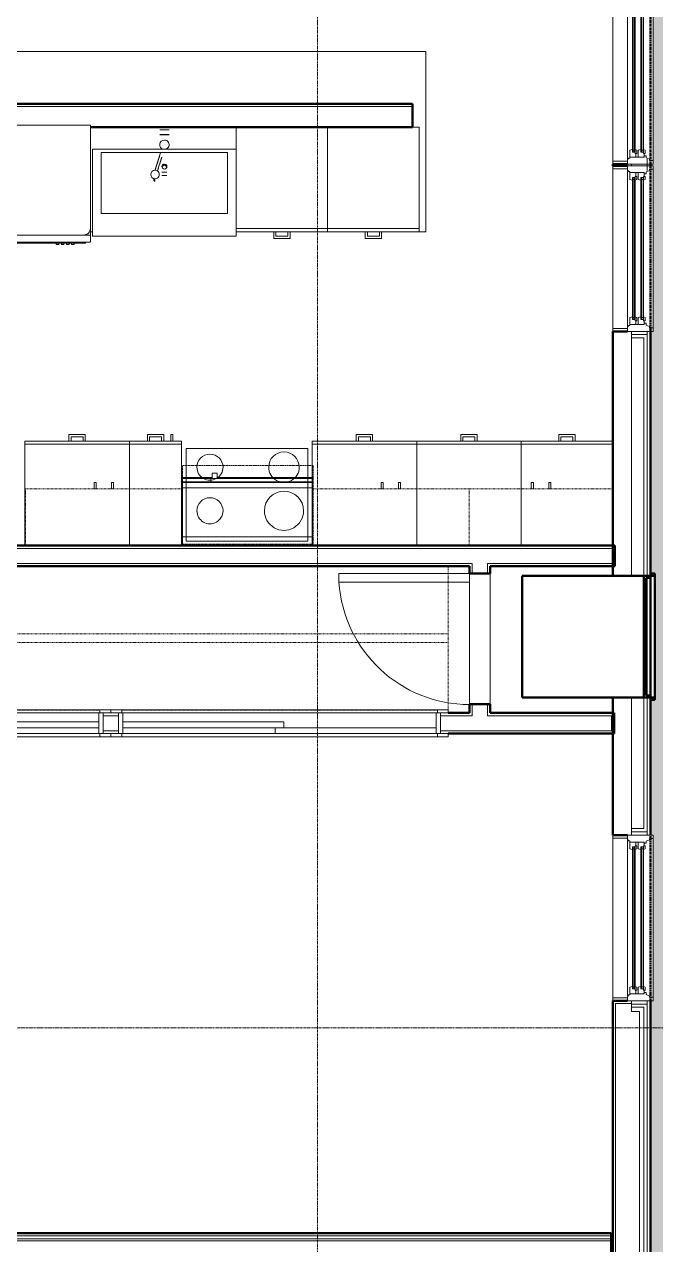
# Model space of a CAD drawing. Header units: inches. Extents: x -4235 to -464, y 9706 to 12338.
# Drawn here: x -2240.6 to -2095.6, y 10417.4 to 10697.4 of the extents above; entities that cross this region are included whole.
import ezdxf

# ---------------------------------------------------------------- set-up
doc = ezdxf.new("R2010")
doc.units = ezdxf.units.IN
doc.header["$MEASUREMENT"] = 0
for name, pattern in [('Dash', [0.25, 0.125, -0.125]), ('Dash 1_16_', [0.125, 0.0625, -0.0625]), ('Grid Line 1_2_', [0.875, 0.5, -0.125, 0.125, -0.125]), ('Overhead', [0.15625, 0.09375, -0.0625])]:
    doc.linetypes.add(name, pattern=pattern)
for name, color, linetype, lineweight in [('0-1', 7, 'Continuous', 5), ('0-2', 10, 'Continuous', 9), ('A-CLNG-PATT-1', 253, 'Continuous', 13), ('A-DOOR-1', 10, 'Continuous', 9), ('A-DOOR-2', 50, 'Continuous', 20), ('A-DOOR-FRAM-1', 10, 'Continuous', 9), ('A-GENM', 5, 'Continuous', 9), ('A-GENM-4', 5, 'Continuous', 50), ('A-GLAZ-1', 151, 'Continuous', 9), ('A-GLAZ-2', 151, 'Continuous', 20), ('A-WALL-1', 7, 'Continuous', 50), ('A-WALL-2', 250, 'Continuous', 13), ('A-WALL-3', 10, 'Continuous', 9), ('A-WALL-4', 254, 'Continuous', 9), ('A-WALL-5', 113, 'Continuous', 9), ('A-WALL-6', 113, 'Continuous', 50), ('C-PROP-LINE-1', 91, 'Dash 1_16_', 50), ('I-WALL-1', 7, 'Continuous', 50), ('P-SANR-FIXT-1', 10, 'Continuous', 9), ('P-SANR-FIXT-2', 254, 'Continuous', 9), ('Q-CASE-1', 254, 'Continuous', 9), ('Q-CASE-2', 10, 'Continuous', 9), ('Q-CASE-3', 254, 'Dash', 9), ('Q-CASE-4', 10, 'Dash', 9), ('Q-CASE-HDLN-1', 10, 'Dash', 9), ('Q-CASE-HDLN-2', 254, 'Dash', 9), ('Q-SPCQ-1', 10, 'Continuous', 9), ('Q-SPCQ-2', 91, 'Overhead', 9), ('S-GRID-1', 1, 'Grid Line 1_2_', 9)]:
    doc.layers.add(name, color=color, linetype=linetype, lineweight=lineweight)

# ---------------------------------------------------------------- blocks, each defined once
blk = doc.blocks.new('SWING - SINGLE - FLUSH - 30_ x 70_ - MAGIC PAK DOOR - ACOUSTICAL SEAL - IN CLOSET-3199421-BACKGROUND - RCP - 1ST FLOOR')
at = {"layer": 'A-DOOR-1'}
blk.add_arc((15, 2.375), 30.067, 93.81407, 180, dxfattribs=at)
at = {"layer": 'A-DOOR-2'}
for p, q in [((13, 2.375), (13, 32.375)), ((15, 32.375), (13, 32.375)), ((15, 2.375), (15, 32.375)), ((15, 2.375), (13, 2.375))]:
    blk.add_line(p, q, dxfattribs=at)
blk = doc.blocks.new('SLIDING - FLUSH - 6-0 x 6-8-V31-BACKGROUND - RCP - 1ST FLOOR')
at = {"layer": 'A-DOOR-1'}
for p, q in [((-38.75, 2.25), (-38.75, 3)), ((-36.25, 3), (-38.75, 3)), ((36.25, 3), (-36.25, 3)), ((-36.25, 3), (-36.25, 2.25)), ((36.25, 2.25), (36.25, 3)), ((36.25, 3), (38.75, 3)), ((38.75, 3), (38.75, 2.25)), ((-38.75, 2.25), (-36.25, 2.25)), ((1, 2.25), (-36, 2.25)), ((-36, 2.25), (-36, 0.88)), ((-36, 0.88), (1, 0.88)), ((36, 0.88), (-1, 0.88)), ((-1, 0.88), (-1, -0.5)), ((1, 2.25), (1, 0.88)), ((36, 0.88), (36, -0.5)), ((38.75, 2.25), (36.25, 2.25)), ((-38.75, -3.25), (-38.75, -2.5)), ((-36.25, -2.5), (-38.75, -2.5)), ((-36.25, -2.5), (-36.25, -3.25)), ((-1, -0.5), (36, -0.5)), ((36.25, -2.5), (38.75, -2.5)), ((36.25, -3.25), (36.25, -2.5)), ((38.75, -2.5), (38.75, -3.25)), ((-38.75, -3.25), (-36.25, -3.25)), ((-36.25, -3.25), (36.25, -3.25)), ((38.75, -3.25), (36.25, -3.25))]:
    blk.add_line(p, q, dxfattribs=at)
at = {"layer": 'A-DOOR-FRAM-1'}
for p, q in [((-36, 2.25), (-37, 2.25)), ((-37, -2.5), (-37, 2.25)), ((-36, 2.25), (-36, -2.5)), ((36, 2.25), (1, 2.25)), ((36, -2.5), (36, 2.25)), ((36, 2.25), (37, 2.25)), ((37, 2.25), (37, -2.5)), ((-37, -2.5), (-36, -2.5)), ((-36, -2.5), (36, -2.5)), ((37, -2.5), (36, -2.5))]:
    blk.add_line(p, q, dxfattribs=at)
blk = doc.blocks.new('OD_CW_Closet - OD_CW_Closet-2041091-BACKGROUND - RCP - 1ST FLOOR')
at = {"layer": 'Q-CASE-HDLN-1'}
for p, q in [((0.74, -24), (0.74, 8.9)), ((3.24, 9), (75.74, 9)), ((80.74, 9), (153.24, 9)), ((155.74, 9), (156.38, 9)), ((0.74, -6.5), (156.38, -6.5)), ((0.74, -8.5), (156.38, -8.5)), ((160.21, -24), (156.38, -24))]:
    blk.add_line(p, q, dxfattribs=at)
at = {"layer": 'Q-CASE-HDLN-2'}
for p, q in [((156.38, 9), (160.21, 9)), ((160.21, 9), (160.21, -24)), ((156.38, -6.5), (160.21, -6.5)), ((156.38, -8.5), (160.21, -8.5)), ((156.38, -24), (0.74, -24))]:
    blk.add_line(p, q, dxfattribs=at)
blk = doc.blocks.new('SLIDING - FLUSH - 6-0 x 6-8-V30-BACKGROUND - RCP - 1ST FLOOR')
at = {"layer": 'A-DOOR-1'}
for p, q in [((-38.75, 2.5), (-38.75, 3.25)), ((-36.25, 3.25), (-38.75, 3.25)), ((36.25, 3.25), (-36.25, 3.25)), ((-36.25, 3.25), (-36.25, 2.5)), ((36.25, 2.5), (36.25, 3.25)), ((36.25, 3.25), (38.75, 3.25)), ((38.75, 3.25), (38.75, 2.5)), ((-38.75, 2.5), (-36.25, 2.5)), ((36, 0.5), (-1, 0.5)), ((-1, 0.5), (-1, -0.875)), ((36, 0.5), (36, -0.875)), ((38.75, 2.5), (36.25, 2.5)), ((-38.75, -3), (-38.75, -2.25)), ((-36.25, -2.25), (-38.75, -2.25)), ((-36.25, -2.25), (-36.25, -3)), ((1, -0.875), (-36, -0.875)), ((-36, -0.875), (-36, -2.25)), ((-36, -2.25), (1, -2.25)), ((-1, -0.875), (36, -0.875)), ((1, -0.875), (1, -2.25)), ((36.25, -2.25), (38.75, -2.25)), ((36.25, -3), (36.25, -2.25)), ((38.75, -2.25), (38.75, -3)), ((-38.75, -3), (-36.25, -3)), ((-36.25, -3), (36.25, -3)), ((38.75, -3), (36.25, -3))]:
    blk.add_line(p, q, dxfattribs=at)
at = {"layer": 'A-DOOR-FRAM-1'}
for p, q in [((-37, -2.25), (-37, 2.5)), ((-36, 2.5), (-37, 2.5)), ((36, 2.5), (-36, 2.5)), ((-36, 2.5), (-36, -2.25)), ((36, -2.25), (36, 2.5)), ((36, 2.5), (37, 2.5)), ((37, 2.5), (37, -2.25)), ((-37, -2.25), (-36, -2.25)), ((1, -2.25), (36, -2.25)), ((37, -2.25), (36, -2.25))]:
    blk.add_line(p, q, dxfattribs=at)
blk = doc.blocks.new('Range - 24_ x 30_-2320547-BACKGROUND - RCP - 1ST FLOOR')
at = {"layer": 'Q-SPCQ-1'}
blk.add_line((0, 22), (30, 22), dxfattribs=at)
for centre, radius, start, end in [((6.5, 16), 4.5, 360, 180), ((23.5, 16), 3, 360, 180), ((6.5, 16), 4.5, 180, 360), ((23.5, 16), 3, 180, 0), ((6.5, 6), 3.5, 360, 180), ((23.5, 6), 3, 360, 180), ((6.5, 6), 3.5, 180, 0), ((23.5, 6), 3, 180, 360)]:
    blk.add_arc(centre, radius, start, end, dxfattribs=at)
blk = doc.blocks.new('Single Door 1 Drawer 211 - 211 Base Cabinet Single Door1 Drawer 12_-2709705-BACKGROUND - RCP - 1ST FLOOR')
at = {"layer": 'Q-CASE-2'}
for p, q in [((-7.14, 24), (-7.14, 25.5)), ((-7.14, 25.5), (-3.39, 25.5)), ((-3.39, 25.5), (-3.39, 24)), ((-1.27, 25.5), (-1.76, 25.5)), ((-1.76, 25.5), (-1.76, 24)), ((-1.27, 24), (-1.27, 25.5)), ((-11.26, 24), (0.74, 24)), ((-11.26, 23.25), (-11.26, 24)), ((0.74, 23.25), (-11.26, 23.25)), ((-11.26, 23.25), (-11.26, 0)), ((-7.14, 24), (-6.64, 24)), ((-3.89, 25), (-6.64, 25)), ((-6.64, 24), (-6.64, 25)), ((-3.89, 24), (-3.89, 25)), ((-3.39, 24), (-3.89, 24)), ((-1.76, 24), (-1.27, 24)), ((0.74, 24), (0.74, 23.25)), ((0.74, 0), (0.74, 23.25)), ((-11.26, 0), (0.74, 0))]:
    blk.add_line(p, q, dxfattribs=at)
blk = doc.blocks.new('Base Cabinet 3 Drawer 230 - Base Cabinet 3 Drawer 230 24_-2578604-BACKGROUND - RCP - 1ST FLOOR')
at = {"layer": 'Q-CASE-2'}
for p, q in [((-1.14, 24), (-1.14, 25.5)), ((-1.14, 25.5), (2.61, 25.5)), ((2.61, 25.5), (2.61, 24)), ((-11.26, 24), (12.74, 24)), ((-11.26, 23.25), (-11.26, 24)), ((12.74, 23.25), (-11.26, 23.25)), ((-11.26, 23.25), (-11.26, 0)), ((-1.14, 24), (-0.64, 24)), ((2.11, 25), (-0.64, 25)), ((-0.64, 24), (-0.64, 25)), ((2.11, 24), (2.11, 25)), ((2.61, 24), (2.11, 24)), ((12.74, 24), (12.74, 23.25)), ((12.74, 0), (12.74, 23.25)), ((-11.26, 0), (12.74, 0))]:
    blk.add_line(p, q, dxfattribs=at)
blk = doc.blocks.new('Base Cabinet 3 Drawer 230 - Base Cabinet 3 Drawer 230 21_-2554957-BACKGROUND - RCP - 1ST FLOOR')
at = {"layer": 'Q-CASE-2'}
for p, q in [((-9.76, -23.25), (-9.76, 0)), ((-9.76, 0), (11.24, 0)), ((11.24, 0), (11.24, -23.25)), ((-9.76, -23.25), (-9.76, -24)), ((11.24, -23.25), (-9.76, -23.25)), ((-9.76, -24), (11.24, -24)), ((-0.64, -24), (-1.14, -24)), ((-1.14, -25.5), (-1.14, -24)), ((-0.64, -25), (-0.64, -24)), ((-0.64, -25), (2.11, -25)), ((2.11, -25), (2.11, -24)), ((2.11, -24), (2.61, -24)), ((2.61, -24), (2.61, -25.5)), ((11.24, -24), (11.24, -23.25)), ((2.61, -25.5), (-1.14, -25.5))]:
    blk.add_line(p, q, dxfattribs=at)
blk = doc.blocks.new('Base Cabinet 3 Drawer 230 - Base Cabinet 3 Drawer 230 24_-2554933-BACKGROUND - RCP - 1ST FLOOR')
at = {"layer": 'Q-CASE-2'}
for p, q in [((-11.26, -23.25), (-11.26, 0)), ((-11.26, 0), (12.74, 0)), ((12.74, 0), (12.74, -23.25)), ((-11.26, -23.25), (-11.26, -24)), ((12.74, -23.25), (-11.26, -23.25)), ((-11.26, -24), (12.74, -24)), ((-0.64, -24), (-1.14, -24)), ((-1.14, -25.5), (-1.14, -24)), ((-0.64, -25), (-0.64, -24)), ((-0.64, -25), (2.11, -25)), ((2.11, -25), (2.11, -24)), ((2.11, -24), (2.61, -24)), ((2.61, -24), (2.61, -25.5)), ((12.74, -24), (12.74, -23.25)), ((2.61, -25.5), (-1.14, -25.5))]:
    blk.add_line(p, q, dxfattribs=at)
blk = doc.blocks.new('300 Series Wall Hung Cabinet_302 - 36_ x 36_-V38-BACKGROUND - RCP - 1ST FLOOR')
at = {"layer": 'Q-CASE-1'}
for p, q in [((-1.76, -15.38), (-2.25, -15.38)), ((-2.25, -15.38), (-2.25, -16.87)), ((-1.76, -16.87), (-1.76, -15.38)), ((2.24, -15.38), (1.75, -15.38)), ((1.75, -15.38), (1.75, -16.87)), ((2.24, -16.87), (2.24, -15.38)), ((-2.25, -16.87), (-1.76, -16.87)), ((1.75, -16.87), (2.24, -16.87))]:
    blk.add_line(p, q, dxfattribs=at)
at = {"layer": 'Q-CASE-3'}
for p, q in [((-18, -2.38), (-18, -2.75)), ((18, -15.38), (18, -2.75)), ((-17.87, -15.38), (18, -15.38))]:
    blk.add_line(p, q, dxfattribs=at)
at = {"layer": 'Q-CASE-4'}
for p, q in [((-17.87, -2.38), (-18, -2.38)), ((-18, -2.75), (-18, -15.38)), ((18, -2.38), (-17.87, -2.38)), ((18, -2.75), (18, -2.38)), ((-18, -15.38), (-17.87, -15.38))]:
    blk.add_line(p, q, dxfattribs=at)
blk = doc.blocks.new('300 Series Wall Hung Cabinet_302 - 33_ X 36_-2578494-BACKGROUND - RCP - 1ST FLOOR')
at = {"layer": 'Q-CASE-1'}
for p, q in [((-1.76, 16.87), (-2.25, 16.87)), ((-2.25, 16.87), (-2.25, 15.38)), ((-1.76, 15.38), (-1.76, 16.87)), ((2.24, 16.87), (1.75, 16.87)), ((1.75, 16.87), (1.75, 15.38)), ((2.24, 15.38), (2.24, 16.87)), ((-2.25, 15.38), (-1.76, 15.38)), ((1.75, 15.38), (2.24, 15.38))]:
    blk.add_line(p, q, dxfattribs=at)
at = {"layer": 'Q-CASE-3'}
for p, q in [((-16.5, 2.75), (-16.5, 15.38)), ((-16.5, 15.38), (16.5, 15.38))]:
    blk.add_line(p, q, dxfattribs=at)
at = {"layer": 'Q-CASE-4'}
for p, q in [((16.5, 15.38), (16.5, 2.75)), ((-16.5, 2.37), (-16.5, 2.75)), ((16.5, 2.37), (-16.5, 2.37)), ((16.5, 2.75), (16.5, 2.37))]:
    blk.add_line(p, q, dxfattribs=at)
blk = doc.blocks.new('300 Series Wall Hung Cabinet_302 - 36_ x 36_-V32-BACKGROUND - RCP - 1ST FLOOR')
at = {"layer": 'Q-CASE-1'}
for p, q in [((-1.76, 16.87), (-2.25, 16.87)), ((-2.25, 16.87), (-2.25, 15.38)), ((-1.76, 15.38), (-1.76, 16.87)), ((2.24, 16.87), (1.75, 16.87)), ((1.75, 16.87), (1.75, 15.38)), ((2.24, 15.38), (2.24, 16.87)), ((-2.25, 15.38), (-1.76, 15.38)), ((1.75, 15.38), (2.24, 15.38))]:
    blk.add_line(p, q, dxfattribs=at)
at = {"layer": 'Q-CASE-3'}
for p, q in [((-18, 2.75), (-18, 15.38)), ((-18, 15.38), (18, 15.38)), ((18, 15.38), (18, 2.75))]:
    blk.add_line(p, q, dxfattribs=at)
at = {"layer": 'Q-CASE-4'}
for p, q in [((-18, 2.37), (-18, 2.75)), ((18, 2.37), (-18, 2.37)), ((18, 2.75), (18, 2.37))]:
    blk.add_line(p, q, dxfattribs=at)
blk = doc.blocks.new('30quot_MicrowaveVent_11166 - 70cm miele oven-V39-BACKGROUND - RCP - 1ST FLOOR')
at = {"layer": 'Q-CASE-1'}
for p, q in [((-14.2, -0.38), (-14.2, -13.23)), ((15.68, -0.38), (15.68, 0)), ((-14.2, -13.23), (-14.2, -14.49)), ((-14.14, -13.23), (-14.2, -13.23)), ((14.86, -13.23), (-13.14, -13.23)), ((-14.2, -14.49), (-14.14, -14.49)), ((-14.14, -14.61), (-14.2, -14.61)), ((-14.2, -14.61), (-14.2, -15.39)), ((-14.2, -15.39), (-14.2, -15.6)), ((-14.2, -15.39), (-14.14, -15.39)), ((-14.2, -15.6), (-14.14, -15.6)), ((-13.14, -14.49), (14.86, -14.49)), ((9.18, -14.61), (-13.14, -14.61)), ((-13.14, -15.39), (9.18, -15.39)), ((-13.14, -15.6), (7.69, -15.6)), ((7.69, -15.39), (7.69, -16.55)), ((7.69, -16.55), (7.69, -16.55)), ((7.69, -16.6), (8.88, -16.6)), ((8.88, -16.55), (8.88, -15.39)), ((8.88, -15.6), (14.86, -15.6)), ((8.88, -16.55), (8.88, -16.55)), ((9.18, -14.61), (9.18, -15.39)), ((14.86, -14.61), (9.18, -14.61)), ((9.18, -14.61), (9.18, -15.39)), ((9.18, -15.39), (14.86, -15.39))]:
    blk.add_line(p, q, dxfattribs=at)
at = {"layer": 'Q-CASE-2'}
for p, q in [((-14.2, 0), (-14.2, -0.38)), ((-14.14, 0), (-14.2, 0)), ((15.68, 0), (-14.14, 0)), ((15.68, -13.23), (15.68, -0.38)), ((-13.14, -13.23), (-14.14, -13.23)), ((15.68, -13.23), (14.86, -13.23)), ((15.68, -14.49), (15.68, -13.23)), ((-14.14, -14.49), (-13.14, -14.49)), ((-13.14, -14.61), (-14.14, -14.61)), ((-14.14, -15.39), (-13.14, -15.39)), ((-14.14, -15.6), (-13.14, -15.6)), ((14.86, -14.49), (15.68, -14.49)), ((15.68, -14.61), (14.86, -14.61)), ((14.86, -15.39), (15.68, -15.39)), ((14.86, -15.6), (15.68, -15.6)), ((15.68, -14.61), (15.68, -15.39)), ((15.68, -15.6), (15.68, -15.39))]:
    blk.add_line(p, q, dxfattribs=at)
blk = doc.blocks.new('Dishwasher_15404 - 34_ counter-547918-BACKGROUND - RCP - 1ST FLOOR')
at = {"layer": 'Q-SPCQ-1'}
for p, q in [((0, 24), (23.68, 24)), ((0, 0), (0, 24)), ((23.68, 24), (25.25, 24)), ((25.25, 24), (26.68, 24)), ((25.25, 24), (25.25, 22.43)), ((25.25, 22.43), (25.25, 1.57)), ((26.87, 23.8), (26.87, 0.2)), ((26.87, 22.91), (27.12, 22.91)), ((27.12, 21.39), (27.12, 22.91)), ((27.12, 20.19), (27.12, 21.39)), ((27.12, 20.28), (27.37, 20.28)), ((27.12, 3.81), (27.12, 20.19)), ((27.12, 19.69), (27.37, 19.69)), ((27.37, 19.69), (27.37, 20.28)), ((27.12, 19.1), (27.37, 19.1)), ((27.12, 18.51), (27.37, 18.51)), ((27.12, 17.92), (27.37, 17.92)), ((27.12, 17.33), (27.37, 17.33)), ((27.37, 17.33), (27.37, 17.92)), ((27.37, 18.51), (27.37, 19.1)), ((27.12, 16.74), (27.37, 16.74)), ((27.12, 16.15), (27.37, 16.15)), ((27.37, 16.15), (27.37, 16.74)), ((27.37, 6.79), (27.12, 6.79)), ((27.37, 5.81), (27.37, 6.79)), ((27.37, 4.82), (27.37, 5.81)), ((27.12, 4.82), (27.37, 4.82)), ((27.12, 2.61), (27.12, 3.81)), ((23.68, 0), (0, 0)), ((25.25, 1.57), (25.25, 0)), ((26.87, 1.09), (27.12, 1.09)), ((27.12, 1.09), (27.12, 2.61)), ((25.25, 0), (23.68, 0)), ((26.68, 0), (25.25, 0))]:
    blk.add_line(p, q, dxfattribs=at)
for centre, radius, start, end in [((23.68, 22.43), 1.57, 360, 90), ((23.68, 22.43), 1.57, 32.077, 42.3359), ((23.68, 22.43), 1.57, 17.8182, 27.5266), ((23.68, 22.43), 1.57, 360, 13.6425), ((26.68, 23.8), 0.197, 360, 90), ((23.68, 1.57), 1.57, 270, 360), ((23.68, 1.57), 1.57, 317.6641, 327.923), ((23.68, 1.57), 1.57, 332.4734, 342.1818), ((23.68, 1.57), 1.57, 346.3575, 360), ((26.68, 0.2), 0.197, 270, 360), ((26.68, 0.2), 0.197, 270, 345)]:
    blk.add_arc(centre, radius, start, end, dxfattribs=at)
blk = doc.blocks.new('Base Cabinet 3 Drawer 230 - Base Cabinet 3 Drawer 230 21_-2578998-BACKGROUND - RCP - 1ST FLOOR')
at = {"layer": 'Q-CASE-2'}
for p, q in [((-1.14, 24), (-1.14, 25.5)), ((-1.14, 25.5), (2.61, 25.5)), ((2.61, 25.5), (2.61, 24)), ((-9.76, 24), (11.24, 24)), ((-9.76, 23.25), (-9.76, 24)), ((11.24, 23.25), (-9.76, 23.25)), ((-9.76, 23.25), (-9.76, 0)), ((-1.14, 24), (-0.64, 24)), ((2.11, 25), (-0.64, 25)), ((-0.64, 24), (-0.64, 25)), ((2.11, 24), (2.11, 25)), ((2.61, 24), (2.11, 24)), ((11.24, 24), (11.24, 23.25)), ((11.24, 0), (11.24, 23.25)), ((-9.76, 0), (11.24, 0))]:
    blk.add_line(p, q, dxfattribs=at)
blk = doc.blocks.new('kitchen_faucet_14143 - kitchen_faucet_14143-2965259-BACKGROUND - RCP - 1ST FLOOR')
at = {"layer": 'P-SANR-FIXT-1'}
for p, q in [((-7.78, 2.4), (-8.24, 2.4)), ((-8.24, 2.2), (-7.81, 2.2)), ((-7.09, 0.57), (-7.09, -0.57)), ((-6.3, 0.59), (-6.3, -0.59)), ((-4.89, 0.59), (-4.97, 0.59)), ((-4.97, -0.59), (-4.89, -0.59))]:
    blk.add_line(p, q, dxfattribs=at)
at = {"layer": 'P-SANR-FIXT-1', "flags": 128}
for points in [[(-6.01, 1.59), (-5.98, 1.58), (-5.94, 1.56), (-5.9, 1.55), (-5.86, 1.54), (-5.82, 1.53), (-5.78, 1.51), (-5.74, 1.5), (-5.69, 1.49), (-5.65, 1.47), (-5.61, 1.46), (-5.56, 1.45), (-5.52, 1.43), (-5.47, 1.42), (-5.42, 1.4), (-5.38, 1.39), (-5.33, 1.37), (-5.28, 1.36), (-5.23, 1.34), (-5.18, 1.33), (-4.48, 1.1), (-4.42, 1.09), (-4.36, 1.07), (-4.31, 1.05), (-4.25, 1.03), (-4.19, 1.01), (-4.13, 0.99), (-4.07, 0.98), (-4.02, 0.96), (-3.96, 0.94), (-3.9, 0.92), (-3.84, 0.9), (-3.78, 0.88), (-3.72, 0.86), (-3.66, 0.85), (-3.6, 0.83), (-3.54, 0.81), (-3.48, 0.79), (-3.42, 0.77), (-3.36, 0.75), (-3.3, 0.73), (-3.24, 0.71), (-3.18, 0.69), (-3.12, 0.68), (-3.06, 0.66), (-3, 0.64), (-2.94, 0.62), (-2.88, 0.6)], [(-5.85, 2.16), (-5.81, 2.14), (-5.78, 2.13), (-5.74, 2.12), (-5.7, 2.11), (-5.66, 2.1), (-5.62, 2.08), (-5.58, 2.07), (-5.53, 2.06), (-5.49, 2.04), (-5.45, 2.03), (-5.4, 2.01), (-5.36, 2), (-5.31, 1.99), (-5.27, 1.97), (-5.22, 1.96), (-5.17, 1.94), (-5.12, 1.93), (-5.07, 1.91), (-5.02, 1.9), (-4.97, 1.88), (-4.92, 1.86), (-4.87, 1.85), (-4.82, 1.83), (-4.77, 1.81), (-4.71, 1.8), (-4.66, 1.78), (-4.61, 1.76), (-4.55, 1.75), (-4.5, 1.73), (-4.44, 1.71), (-4.39, 1.69), (-4.33, 1.68), (-4.27, 1.66), (-4.22, 1.64), (-4.16, 1.62), (-4.1, 1.6), (-4.04, 1.59), (-3.99, 1.57), (-3.93, 1.55), (-3.87, 1.53), (-3.81, 1.51), (-3.75, 1.49), (-3.69, 1.47), (-3.63, 1.46), (-3.57, 1.44), (-3.51, 1.42), (-3.45, 1.4), (-3.39, 1.38), (-3.33, 1.36), (-3.27, 1.34), (-3.21, 1.32), (-3.15, 1.31), (-3.09, 1.29), (-3.03, 1.27), (-2.97, 1.25), (-2.92, 1.23), (-2.86, 1.21), (-2.8, 1.19), (-2.74, 1.17), (-2.68, 1.16), (-2.62, 1.14), (-2.56, 1.12), (-2.51, 1.1), (-1.88, 0.9), (-1.83, 0.89)]]:
    blk.add_lwpolyline(points, dxfattribs=at)
at = {"layer": 'P-SANR-FIXT-1'}
for start, end in [(0, 180), (180, 0)]:
    blk.add_arc((-6.83, 2.16), 0.984, start, end, dxfattribs=at)
for centre, major_axis, ratio, start_param, end_param in [((-8.24, 2.3), (0, 0.0984), 0.984808, 5.759587, 7.853982), ((-8.24, 2.3), (0, 0.0984), 0.984808, 1.570796, 3.665191), ((-5.14, 0), (0, 0.492), 0.906308, 4.712389, 7.853982), ((-4.97, 0), (0, 0.591), 0.906308, 4.712389, 7.068583), ((-4.97, 0), (0, 0.492), 0.906308, 4.712389, 6.471856), ((-5.14, 0), (0, 0.492), 0.906308, 1.570796, 4.712389), ((-4.97, 0), (0, 0.591), 0.906308, 2.438688, 4.712389), ((-4.97, 0), (0, 0.492), 0.906308, 2.952922, 4.712389)]:
    blk.add_ellipse(centre, major_axis=major_axis, ratio=ratio, start_param=start_param, end_param=end_param, dxfattribs=at)
at = {"layer": 'P-SANR-FIXT-2'}
for p, q in [((2.26, -1.08), (2.26, 1.08)), ((2.34, 1.08), (2.34, -0.77)), ((3.44, 0), (3.44, 1.08)), ((2.34, -0.77), (2.34, -1.08)), ((3.44, -1.08), (3.44, 0))]:
    blk.add_line(p, q, dxfattribs=at)
at = {"layer": 'P-SANR-FIXT-2', "flags": 128}
blk.add_lwpolyline([(-1.04, 0.64), (-1, 0.62), (-0.96, 0.61), (-0.92, 0.6)], dxfattribs=at)
at = {"layer": 'P-SANR-FIXT-2'}
for start, end in [(0, 164.9715), (300, 0), (195.0285, 300)]:
    blk.add_arc((0, 0), 1.08, start, end, dxfattribs=at)
blk = doc.blocks.new('Range_Hood_386 - 30_ Wide-V86-BACKGROUND - RCP - 1ST FLOOR')
at = {"layer": 'Q-SPCQ-2'}
for p, q in [((-15, -6), (-15, 12)), ((-15, 12), (-14.82, 12)), ((-14.82, 12), (15, 12)), ((15, 12), (15, -6)), ((-14.82, -6), (-15, -6)), ((-13.82, -6), (-14.82, -6)), ((14.18, -6), (-13.82, -6)), ((15, -6), (14.18, -6))]:
    blk.add_line(p, q, dxfattribs=at)
blk = doc.blocks.new('CTR - 1st Phase - Unit Layouts_rvt-1-BACKGROUND - RCP - 1ST FLOOR')
at = {"layer": 'A-WALL-1'}
for p, q in [((-2302.45, 10679.2), (-2151.45, 10679.2)), ((-2151.45, 10679.2), (-2151.45, 10673.83)), ((-2151.45, 10673.83), (-2225.47, 10673.83)), ((-2276.51, 10577.83), (-2105.03, 10577.83)), ((-2105.03, 10577.83), (-2105.03, 10577.2)), ((-2105.03, 10577.2), (-2105.03, 10573.7)), ((-2138.37, 10573.08), (-2298.92, 10573.08)), ((-2138.37, 10571.43), (-2138.37, 10573.08)), ((-2105.03, 10573.08), (-2133.62, 10573.08)), ((-2133.62, 10573.08), (-2133.62, 10571.43)), ((-2105.03, 10573.7), (-2105.03, 10573.08)), ((-2133.62, 10571.43), (-2138.37, 10571.43)), ((-2143.27, 10539.43), (-2138.37, 10539.43)), ((-2138.37, 10539.43), (-2138.37, 10541.43)), ((-2138.37, 10541.43), (-2133.62, 10541.43)), ((-2133.62, 10541.43), (-2133.62, 10539.43)), ((-2133.62, 10539.43), (-2105.15, 10539.43)), ((-2105.15, 10539.43), (-2105.15, 10538.8)), ((-2105.15, 10538.8), (-2105.15, 10535.3)), ((-2105.15, 10534.68), (-2143.27, 10534.68)), ((-2105.15, 10535.3), (-2105.15, 10534.68))]:
    blk.add_line(p, q, dxfattribs=at)
at = {"layer": 'A-WALL-2'}
for p, q in [((-2151.45, 10678.58), (-2302.45, 10678.58)), ((-2105.65, 10577.2), (-2277.14, 10577.2)), ((-2105.65, 10577.2), (-2105.65, 10573.7)), ((-2137.75, 10573.7), (-2299.54, 10573.7)), ((-2137.75, 10573.7), (-2137.75, 10573.08)), ((-2137.75, 10571.43), (-2137.75, 10573.08)), ((-2105.65, 10573.7), (-2134.25, 10573.7)), ((-2134.25, 10573.7), (-2134.25, 10573.08)), ((-2134.25, 10571.43), (-2134.25, 10573.08)), ((-2137.75, 10539.43), (-2137.75, 10541.43)), ((-2137.75, 10539.43), (-2137.75, 10538.8)), ((-2134.25, 10539.43), (-2134.25, 10541.43)), ((-2134.25, 10539.43), (-2134.25, 10538.8)), ((-2219.02, 10538.8), (-2222.52, 10538.8)), ((-2137.75, 10538.8), (-2145.02, 10538.8)), ((-2105.78, 10538.8), (-2134.25, 10538.8)), ((-2105.78, 10538.8), (-2105.78, 10535.3)), ((-2219.02, 10535.3), (-2222.52, 10535.3)), ((-2105.78, 10535.3), (-2145.02, 10535.3))]:
    blk.add_line(p, q, dxfattribs=at)
at = {"layer": 'A-WALL-3'}
for p, q in [((-2305.47, 10691.2), (-2148.45, 10691.2)), ((-2148.45, 10691.2), (-2148.45, 10649.83)), ((-2224.97, 10649.83), (-2225.47, 10649.83)), ((-2183.35, 10649.83), (-2191.97, 10649.83)), ((-2183.35, 10649.83), (-2182.87, 10649.83)), ((-2180.1, 10649.83), (-2182.85, 10649.83)), ((-2180.1, 10649.83), (-2179.6, 10649.83)), ((-2162.35, 10649.83), (-2179.6, 10649.83)), ((-2162.35, 10649.83), (-2161.85, 10649.83)), ((-2159.1, 10649.83), (-2161.85, 10649.83)), ((-2159.1, 10649.83), (-2158.6, 10649.83)), ((-2148.45, 10649.83), (-2158.6, 10649.83)), ((-2240.51, 10577.83), (-2240.51, 10601.83)), ((-2240.51, 10601.83), (-2230.39, 10601.83)), ((-2230.39, 10601.83), (-2229.89, 10601.83)), ((-2229.89, 10601.83), (-2227.14, 10601.83)), ((-2227.14, 10601.83), (-2226.64, 10601.83)), ((-2226.64, 10601.83), (-2212.39, 10601.83)), ((-2212.39, 10601.83), (-2211.89, 10601.83)), ((-2211.89, 10601.83), (-2209.14, 10601.83)), ((-2209.14, 10601.83), (-2208.64, 10601.83)), ((-2208.64, 10601.83), (-2207.01, 10601.83)), ((-2207.01, 10601.83), (-2206.52, 10601.83)), ((-2206.52, 10601.83), (-2204.51, 10601.83)), ((-2204.51, 10601.83), (-2204.51, 10577.83)), ((-2174.51, 10601.83), (-2174.51, 10577.83)), ((-2174.51, 10601.83), (-2164.39, 10601.83)), ((-2163.89, 10601.83), (-2164.39, 10601.83)), ((-2163.89, 10601.83), (-2161.14, 10601.83)), ((-2160.64, 10601.83), (-2161.14, 10601.83)), ((-2160.64, 10601.83), (-2140.39, 10601.83)), ((-2139.89, 10601.83), (-2140.39, 10601.83)), ((-2139.89, 10601.83), (-2137.14, 10601.83)), ((-2136.64, 10601.83), (-2137.14, 10601.83)), ((-2136.64, 10601.83), (-2117.89, 10601.83)), ((-2117.39, 10601.83), (-2117.89, 10601.83)), ((-2117.39, 10601.83), (-2114.64, 10601.83)), ((-2114.14, 10601.83), (-2114.64, 10601.83)), ((-2114.14, 10601.83), (-2105.45, 10601.83)), ((-2105.45, 10577.83), (-2105.45, 10601.83)), ((-2175.51, 10600.08), (-2203.51, 10600.08)), ((-2203.51, 10600.08), (-2203.51, 10578.83)), ((-2175.51, 10578.83), (-2175.51, 10600.08)), ((-2175.51, 10578.83), (-2203.51, 10578.83)), ((-2204.51, 10577.83), (-2240.51, 10577.83)), ((-2174.51, 10577.83), (-2105.45, 10577.83)), ((-2138.37, 10571.43), (-2138.37, 10541.43)), ((-2133.62, 10541.43), (-2133.62, 10571.43)), ((-2222.52, 10534.68), (-2222.52, 10539.43)), ((-2219.02, 10539.43), (-2219.02, 10534.68)), ((-2145.02, 10539.43), (-2145.02, 10534.68))]:
    blk.add_line(p, q, dxfattribs=at)
at = {"layer": 'A-WALL-4'}
for p, q in [((-2148.45, 10691.2), (-2305.47, 10691.2)), ((-2148.45, 10649.83), (-2148.45, 10691.2)), ((-2302.45, 10679.2), (-2151.45, 10679.2)), ((-2151.45, 10673.83), (-2151.45, 10679.2)), ((-2151.45, 10673.83), (-2225.47, 10673.83)), ((-2225.47, 10649.83), (-2224.97, 10649.83)), ((-2191.97, 10649.83), (-2183.35, 10649.83)), ((-2182.85, 10649.83), (-2180.1, 10649.83)), ((-2179.6, 10649.83), (-2162.35, 10649.83)), ((-2161.85, 10649.83), (-2159.1, 10649.83)), ((-2158.6, 10649.83), (-2148.45, 10649.83)), ((-2240.51, 10601.83), (-2240.51, 10577.83)), ((-2240.51, 10601.83), (-2230.39, 10601.83)), ((-2229.89, 10601.83), (-2227.14, 10601.83)), ((-2226.64, 10601.83), (-2212.39, 10601.83)), ((-2211.89, 10601.83), (-2209.14, 10601.83)), ((-2208.64, 10601.83), (-2207.01, 10601.83)), ((-2206.52, 10601.83), (-2204.51, 10601.83)), ((-2204.51, 10601.83), (-2204.51, 10577.83)), ((-2164.39, 10601.83), (-2174.51, 10601.83)), ((-2174.51, 10601.83), (-2174.51, 10577.83)), ((-2161.14, 10601.83), (-2163.89, 10601.83)), ((-2140.39, 10601.83), (-2160.64, 10601.83)), ((-2137.14, 10601.83), (-2139.89, 10601.83)), ((-2117.89, 10601.83), (-2136.64, 10601.83)), ((-2114.64, 10601.83), (-2117.39, 10601.83)), ((-2105.45, 10601.83), (-2114.14, 10601.83)), ((-2105.45, 10601.83), (-2105.45, 10577.83)), ((-2175.51, 10600.08), (-2203.51, 10600.08)), ((-2203.51, 10600.08), (-2203.51, 10578.83)), ((-2175.51, 10578.83), (-2175.51, 10600.08)), ((-2203.51, 10578.83), (-2175.51, 10578.83)), ((-2204.51, 10577.83), (-2240.51, 10577.83)), ((-2174.51, 10577.83), (-2105.45, 10577.83)), ((-2138.37, 10571.43), (-2133.62, 10571.43)), ((-2133.62, 10541.43), (-2138.37, 10541.43))]:
    blk.add_line(p, q, dxfattribs=at)
at = {"layer": 'P-SANR-FIXT-1'}
for p, q in [((-2224.97, 10648.82), (-2224.97, 10668.78)), ((-2224.97, 10668.78), (-2191.97, 10668.78)), ((-2222.97, 10668.02), (-2222.97, 10654.07)), ((-2193.97, 10668.02), (-2222.97, 10668.02)), ((-2193.97, 10654.07), (-2193.97, 10668.02)), ((-2191.97, 10668.78), (-2191.97, 10648.82)), ((-2222.97, 10654.07), (-2193.97, 10654.07)), ((-2191.97, 10648.82), (-2224.97, 10648.82))]:
    blk.add_line(p, q, dxfattribs=at)
at = {"layer": '0-2'}
for name, p, rotation in [('Dishwasher_15404 - 34_ counter-547918-BACKGROUND - RCP - 1ST FLOOR', (-2249.47, 10674.33), 269.9999999998915), ('Base Cabinet 3 Drawer 230 - Base Cabinet 3 Drawer 230 21_-2578998-BACKGROUND - RCP - 1ST FLOOR', (-2180.74, 10673.83), 180), ('Base Cabinet 3 Drawer 230 - Base Cabinet 3 Drawer 230 21_-2578998-BACKGROUND - RCP - 1ST FLOOR', (-2159.74, 10673.83), 180), ('kitchen_faucet_14143 - kitchen_faucet_14143-2965259-BACKGROUND - RCP - 1ST FLOOR', (-2208.47, 10669.82), 89.99999999998583), ('Base Cabinet 3 Drawer 230 - Base Cabinet 3 Drawer 230 24_-2554933-BACKGROUND - RCP - 1ST FLOOR', (-2137.78, 10577.83), 180), ('Base Cabinet 3 Drawer 230 - Base Cabinet 3 Drawer 230 21_-2554957-BACKGROUND - RCP - 1ST FLOOR', (-2115.28, 10577.83), 180), ('Range - 24_ x 30_-2320547-BACKGROUND - RCP - 1ST FLOOR', (-2174.51, 10601.83), 180), ('Range_Hood_386 - 30_ Wide-V86-BACKGROUND - RCP - 1ST FLOOR', (-2189.33, 10590.2), 180), ('300 Series Wall Hung Cabinet_302 - 36_ x 36_-V38-BACKGROUND - RCP - 1ST FLOOR', (-2222.39, 10575.45), 180), ('30quot_MicrowaveVent_11166 - 70cm miele oven-V39-BACKGROUND - RCP - 1ST FLOOR', (-2188.65, 10577.83), 180), ('OD_CW_Closet - OD_CW_Closet-2041091-BACKGROUND - RCP - 1ST FLOOR', (-2142.54, 10549.08), 180), ('SWING - SINGLE - FLUSH - 30_ x 70_ - MAGIC PAK DOOR - ACOUSTICAL SEAL - IN CLOSET-3199421-BACKGROUND - RCP - 1ST FLOOR', (-2136, 10556.43), 90.00000000000654), ('SLIDING - FLUSH - 6-0 x 6-8-V31-BACKGROUND - RCP - 1ST FLOOR', (-2182.02, 10536.93), 180)]:
    blk.add_blockref(name, p, dxfattribs=dict(at, rotation=rotation))
for name, p in [('Base Cabinet 3 Drawer 230 - Base Cabinet 3 Drawer 230 24_-2578604-BACKGROUND - RCP - 1ST FLOOR', (-2229.25, 10577.83)), ('Single Door 1 Drawer 211 - 211 Base Cabinet Single Door1 Drawer 12_-2709705-BACKGROUND - RCP - 1ST FLOOR', (-2205.25, 10577.83)), ('Base Cabinet 3 Drawer 230 - Base Cabinet 3 Drawer 230 24_-2578604-BACKGROUND - RCP - 1ST FLOOR', (-2163.25, 10577.83)), ('300 Series Wall Hung Cabinet_302 - 36_ x 36_-V32-BACKGROUND - RCP - 1ST FLOOR', (-2156.45, 10575.45)), ('300 Series Wall Hung Cabinet_302 - 33_ X 36_-2578494-BACKGROUND - RCP - 1ST FLOOR', (-2121.95, 10575.45)), ('SLIDING - FLUSH - 6-0 x 6-8-V30-BACKGROUND - RCP - 1ST FLOOR', (-2259.52, 10536.93))]:
    blk.add_blockref(name, p, dxfattribs=at)
blk = doc.blocks.new('CTR - 1st Phase - Common Walls_rvt-1-BACKGROUND - RCP - 1ST FLOOR')
at = {"layer": 'A-WALL-2'}
for p, q in [((-2436.39, 10419.41), (-2105.82, 10419.41)), ((-2435.76, 10418.79), (-2105.82, 10418.79)), ((-2435.26, 10418.29), (-2105.82, 10418.29))]:
    blk.add_line(p, q, dxfattribs=at)
at = {"layer": 'I-WALL-1'}
for p, q in [((-2337.06, 10420.04), (-2105.82, 10420.04)), ((-2105.82, 10420.04), (-2105.82, 10411.54))]:
    blk.add_line(p, q, dxfattribs=at)
blk = doc.blocks.new('Window-Double_Hung-Andersen-400_Series-Tilt_Wash - DOUBLE HUNG - COTTAGE - 1ST FLOOR-2889437-BACKGROUND - RCP - 1ST FLOOR')
at = {"layer": 'A-GLAZ-1'}
for p, q in [((-18.95, 4.31), (18.95, 4.31)), ((-18.95, 0.94), (-18.95, 4.31)), ((-18.32, 0.94), (-18.32, 4.31)), ((18.32, 0.94), (18.32, 4.31)), ((18.95, 4.31), (18.95, 0.94)), ((18.95, 0.94), (-18.95, 0.94)), ((-16.29, -0.31), (-15.7, -0.31)), ((-16.29, -0.69), (-15.7, -0.69)), ((-16.29, -2.25), (-15.7, -2.25)), ((-16.29, -2.63), (-15.7, -2.63)), ((-15.82, -0.69), (-15.82, -0.31)), ((-15.82, -2.63), (-15.82, -2.25)), ((-15.7, -0.19), (15.7, -0.19)), ((-15.7, -0.31), (15.7, -0.31)), ((-15.7, -0.69), (15.7, -0.69)), ((-15.7, -0.81), (15.7, -0.81)), ((-15.7, -2.13), (15.7, -2.13)), ((-15.7, -2.25), (15.7, -2.25)), ((-15.7, -2.63), (15.7, -2.63)), ((-15.7, -2.75), (15.7, -2.75)), ((16.29, -0.31), (15.7, -0.31)), ((16.29, -0.69), (15.7, -0.69)), ((16.29, -2.25), (15.7, -2.25)), ((16.29, -2.63), (15.7, -2.63)), ((15.82, -0.69), (15.82, -0.31)), ((15.82, -2.63), (15.82, -2.25))]:
    blk.add_line(p, q, dxfattribs=at)
at = {"layer": 'A-GLAZ-2'}
for p, q in [((-19.01, 0.94), (19.01, 0.94)), ((-19.01, -4.94), (-19.01, 0.94)), ((-17.67, 0.66), (-18, 0.94)), ((-17.67, 0.66), (-17.67, 0.44)), ((-17.67, 0.44), (-15.86, 0.44)), ((-17.42, -2.87), (-17.42, 0.44)), ((-15.86, 0.44), (-15.7, -0.19)), ((15.86, 0.44), (15.7, -0.19)), ((17.67, 0.44), (15.86, 0.44)), ((17.42, -2.87), (17.42, 0.44)), ((17.67, 0.66), (18, 0.94)), ((17.67, 0.66), (17.67, 0.44)), ((19.01, 0.94), (19.01, -4.94)), ((-17.42, -0.94), (-16.57, -0.94)), ((-17.42, -1.5), (-15.86, -1.5)), ((-16.57, -0.81), (-16.57, -1.16)), ((-15.7, -0.81), (-16.57, -0.81)), ((-15.86, -1.16), (-16.57, -1.16)), ((-16.57, -2.75), (-16.57, -3.09)), ((-15.7, -2.75), (-16.57, -2.75)), ((-16.29, -0.81), (-16.29, -0.19)), ((-15.7, -0.19), (-16.29, -0.19)), ((-16.29, -2.75), (-16.29, -2.13)), ((-15.7, -2.13), (-16.29, -2.13)), ((-15.86, -1.16), (-15.7, -0.81)), ((-15.86, -1.5), (-15.7, -2.13)), ((-15.86, -3.09), (-15.7, -2.75)), ((15.7, -0.19), (16.29, -0.19)), ((15.86, -1.16), (15.7, -0.81)), ((15.7, -0.81), (16.57, -0.81)), ((15.86, -1.5), (15.7, -2.13)), ((15.7, -2.13), (16.29, -2.13)), ((15.86, -3.09), (15.7, -2.75)), ((15.7, -2.75), (16.57, -2.75)), ((15.86, -1.16), (16.57, -1.16)), ((17.42, -1.5), (15.86, -1.5)), ((16.29, -0.81), (16.29, -0.19)), ((16.29, -2.75), (16.29, -2.13)), ((16.57, -0.81), (16.57, -1.16)), ((17.42, -0.94), (16.57, -0.94)), ((16.57, -2.75), (16.57, -3.09)), ((-19.01, -3.56), (-20.51, -3.56)), ((19.01, -4.94), (-19.01, -4.94)), ((-18.2, -4.12), (-17.92, -4.12)), ((-18.2, -4.94), (-18.2, -4.12)), ((-17.92, -4.12), (-17.61, -3.31)), ((-17.61, -3.31), (-17.14, -3.31)), ((-17.42, -2.87), (-16.57, -2.87)), ((-17.14, -3.31), (-17.14, -2.87)), ((-15.86, -3.09), (-16.57, -3.09)), ((15.86, -3.09), (16.57, -3.09)), ((17.42, -2.87), (16.57, -2.87)), ((17.14, -3.31), (17.14, -2.87)), ((17.61, -3.31), (17.14, -3.31)), ((17.92, -4.12), (17.61, -3.31)), ((18.2, -4.12), (17.92, -4.12)), ((18.2, -4.94), (18.2, -4.12)), ((19.01, -3.56), (20.51, -3.56))]:
    blk.add_line(p, q, dxfattribs=at)
blk = doc.blocks.new('V-Series_EWC4_SPVU_RFA_2015 - 1ST FLOOR-2484708-BACKGROUND - RCP - 1ST FLOOR')
at = {"layer": 'A-GENM-4'}
for p, q in [((-3132.33, 12090.69), (-3131.77, 12090.69)), ((-3132.33, 12089.69), (-3132.33, 12090.69)), ((-3131.77, 12090.69), (-3103.89, 12090.69)), ((-3131.77, 12089.69), (-3131.77, 12090.69)), ((-3131.77, 12090.69), (-3131.77, 12089.69)), ((-3103.89, 12090.69), (-3103.89, 12089.69)), ((-3103.89, 12090.69), (-3103.33, 12090.69)), ((-3103.89, 12089.69), (-3103.89, 12090.69)), ((-3103.33, 12090.69), (-3103.33, 12089.69)), ((-3131.77, 12089.69), (-3132.33, 12089.69)), ((-3103.89, 12089.69), (-3131.77, 12089.69)), ((-3131.77, 12060.25), (-3131.77, 12089.69)), ((-3131.77, 12089.69), (-3131.33, 12089.69)), ((-3131.33, 12088.69), (-3131.33, 12089.69)), ((-3131.33, 12089.69), (-3130.83, 12089.69)), ((-3131.33, 12089.69), (-3131.33, 12088.69)), ((-3130.83, 12088.69), (-3131.33, 12088.69)), ((-3131.33, 12088.69), (-3104.33, 12088.69)), ((-3130.83, 12089.69), (-3104.83, 12089.69)), ((-3104.83, 12088.69), (-3130.83, 12088.69)), ((-3104.83, 12089.69), (-3104.33, 12089.69)), ((-3104.33, 12088.69), (-3104.83, 12088.69)), ((-3104.33, 12089.69), (-3104.33, 12088.69)), ((-3104.33, 12088.69), (-3104.33, 12089.69)), ((-3104.33, 12089.69), (-3103.89, 12089.69)), ((-3103.33, 12089.69), (-3103.89, 12089.69)), ((-3103.89, 12089.69), (-3103.89, 12060.25)), ((-3103.89, 12060.25), (-3131.77, 12060.25))]:
    blk.add_line(p, q, dxfattribs=at)
blk = doc.blocks.new('Family - ___-2835903-BACKGROUND - RCP - 1ST FLOOR')
at = {"layer": 'C-PROP-LINE-1'}
blk.add_line((-2096.82, 10009.09), (-2096.82, 10822.49), dxfattribs=at)

msp = doc.modelspace()

# ---------------------------------------------------------------- hatches: boundary and pattern name
at = {"layer": 'A-CLNG-PATT-1'}
h = msp.add_hatch(dxfattribs=at)
h.set_pattern_fill('FP_8', color=256, style=0, pattern_type=2)
h.set_pattern_definition([(90, (-2963.524, 11049.389), (4, -2e-16), []), (0, (-2963.524, 11049.389), (8, -8), [4, -28]), (0, (-2959.524, 11065.389), (8, -8), [4, -28])])
h.paths.add_polyline_path([(-3860.47, 9980.44), (-3831.82, 10009.09), (-3831.82, 10051.37), (-3832.45, 10051.37), (-3832.45, 10089.39), (-3831.82, 10089.39), (-3831.82, 10127.98), (-3832.45, 10127.98), (-3832.45, 10166), (-3831.82, 10166), (-3831.82, 10167.33), (-3832.73, 10167.33), (-3832.73, 10203.45), (-3831.82, 10203.45), (-3831.82, 10213.15), (-3831.89, 10213.15), (-3831.89, 10212.15), (-3832.69, 10212.15), (-3832.69, 10213.15), (-3834.54, 10213.15), (-3834.57, 10213.01), (-3835.27, 10211.79), (-3836.35, 10210.89), (-3837.8, 10210.41), (-3839.08, 10210.41), (-3840.41, 10210.89), (-3841.51, 10211.83), (-3842.19, 10213.01), (-3842.44, 10214.4), (-3842.19, 10215.79), (-3841.71, 10216.69), (-3860.47, 10216.69), (-3860.47, 9996.98)], flags=0)
h.paths.add_polyline_path([(-2068.17, 9980.44), (-2068.17, 10851.14), (-2096.82, 10822.49), (-2096.82, 10780.21), (-2096.2, 10780.21), (-2096.2, 10742.19), (-2096.82, 10742.19), (-2096.82, 10703.41), (-2096.2, 10703.41), (-2096.2, 10665.39), (-2096.82, 10665.39), (-2096.82, 10665.01), (-2096.2, 10665.01), (-2096.2, 10626.99), (-2096.82, 10626.99), (-2096.82, 10571.43), (-2095.82, 10571.43), (-2095.82, 10542.43), (-2096.82, 10542.43), (-2096.82, 10511.41), (-2096.2, 10511.41), (-2096.2, 10473.39), (-2096.82, 10473.39), (-2096.82, 10396.21), (-2096.2, 10396.21), (-2096.2, 10358.19), (-2096.82, 10358.19), (-2096.82, 10357.81), (-2096.2, 10357.81), (-2096.2, 10319.79), (-2096.82, 10319.79), (-2096.82, 10290.15), (-2095.82, 10290.15), (-2095.82, 10261.15), (-2096.82, 10261.15), (-2096.82, 10204.21), (-2096.2, 10204.21), (-2096.2, 10166.19), (-2096.82, 10166.19), (-2096.82, 10165.81), (-2096.2, 10165.81), (-2096.2, 10127.79), (-2096.82, 10127.79), (-2096.82, 10127.41), (-2096.2, 10127.41), (-2096.2, 10089.39), (-2096.82, 10089.39), (-2096.82, 10009.09), (-2070.75, 9983.01)], flags=0)
h.paths.add_polyline_path([(-3834.32, 10215.65), (-3832.69, 10215.65), (-3832.69, 10216.65), (-3831.89, 10216.65), (-3831.89, 10215.65), (-3831.82, 10215.65), (-3831.82, 10242.99), (-3832.45, 10242.99), (-3832.45, 10281.01), (-3831.82, 10281.01), (-3831.82, 10362.63), (-3832.82, 10362.63), (-3832.82, 10391.63), (-3831.82, 10391.63), (-3831.82, 10434.99), (-3832.45, 10434.99), (-3832.45, 10473.01), (-3831.82, 10473.01), (-3831.82, 10473.77), (-3832.45, 10473.77), (-3832.45, 10511.79), (-3831.82, 10511.79), (-3831.82, 10569.59), (-3831.89, 10569.59), (-3831.89, 10568.59), (-3832.69, 10568.59), (-3832.69, 10569.59), (-3834.54, 10569.59), (-3834.57, 10569.45), (-3835.33, 10568.18), (-3836.35, 10567.33), (-3837.8, 10566.84), (-3839.08, 10566.84), (-3840.41, 10567.33), (-3841.51, 10568.27), (-3842.19, 10569.45), (-3842.44, 10570.84), (-3842.19, 10572.23), (-3841.49, 10573.45), (-3840.41, 10574.35), (-3838.96, 10574.83), (-3837.68, 10574.83), (-3836.35, 10574.35), (-3835.25, 10573.41), (-3834.57, 10572.23), (-3834.54, 10572.09), (-3832.69, 10572.09), (-3832.69, 10573.09), (-3831.89, 10573.09), (-3831.89, 10572.09), (-3831.82, 10572.09), (-3831.82, 10588.78), (-3832.45, 10588.78), (-3832.45, 10626.8), (-3831.82, 10626.8), (-3831.82, 10627.18), (-3832.45, 10627.18), (-3832.45, 10665.2), (-3831.82, 10665.2), (-3831.82, 10745.63), (-3832.82, 10745.63), (-3832.82, 10774.63), (-3831.82, 10774.63), (-3831.82, 10780.97), (-3832.45, 10780.97), (-3832.45, 10818.99), (-3831.82, 10818.99), (-3831.82, 10857.77), (-3832.45, 10857.77), (-3832.45, 10895.79), (-3831.82, 10895.79), (-3831.82, 10901.49), (-3832.82, 10901.49), (-3832.82, 10930.49), (-3831.82, 10930.49), (-3831.82, 10961.34), (-3831.89, 10961.34), (-3831.89, 10960.34), (-3832.69, 10960.34), (-3832.69, 10961.34), (-3834.54, 10961.34), (-3834.57, 10961.2), (-3835.27, 10959.98), (-3836.35, 10959.08), (-3837.8, 10958.59), (-3839.08, 10958.59), (-3840.41, 10959.08), (-3841.51, 10960.02), (-3842.19, 10961.2), (-3842.44, 10962.59), (-3842.19, 10963.98), (-3841.49, 10965.2), (-3840.41, 10966.1), (-3838.96, 10966.58), (-3837.68, 10966.58), (-3836.35, 10966.1), (-3835.25, 10965.16), (-3834.57, 10963.98), (-3834.54, 10963.84), (-3832.69, 10963.84), (-3832.69, 10964.84), (-3831.89, 10964.84), (-3831.89, 10963.84), (-3831.82, 10963.84), (-3831.82, 10973.54), (-3832.73, 10973.54), (-3832.73, 11009.66), (-3831.82, 11009.66), (-3831.82, 11011.18), (-3832.45, 11011.18), (-3832.45, 11049.2), (-3831.82, 11049.2), (-3831.82, 11049.58), (-3832.45, 11049.58), (-3832.45, 11087.6), (-3831.82, 11087.6), (-3831.82, 11403.73), (-3831.89, 11403.73), (-3831.89, 11402.73), (-3832.69, 11402.73), (-3832.69, 11403.73), (-3834.54, 11403.73), (-3834.57, 11403.6), (-3835.27, 11402.38), (-3836.35, 11401.47), (-3837.8, 11400.99), (-3839.08, 11400.99), (-3840.41, 11401.47), (-3841.51, 11402.42), (-3842.19, 11403.6), (-3842.44, 11404.98), (-3842.19, 11406.37), (-3841.49, 11407.59), (-3840.41, 11408.5), (-3838.96, 11408.98), (-3837.68, 11408.98), (-3836.35, 11408.5), (-3835.25, 11407.55), (-3834.57, 11406.37), (-3834.54, 11406.23), (-3832.69, 11406.23), (-3832.69, 11407.23), (-3831.89, 11407.23), (-3831.89, 11406.23), (-3831.82, 11406.23), (-3831.82, 11433.64), (-3860.47, 11433.64), (-3860.47, 11013.86), (-3833.89, 11013.86), (-3833.89, 11013.11), (-3860.47, 11013.11), (-3860.47, 10217.44), (-3840.93, 10217.48), (-3840.41, 10217.92), (-3838.96, 10218.4), (-3837.68, 10218.4), (-3836.35, 10217.92), (-3835.79, 10217.44), (-3833.32, 10217.44), (-3833.32, 10216.69), (-3835.09, 10216.69), (-3834.57, 10215.79), (-3834.54, 10215.65)], flags=0)
h.paths.add_polyline_path([(-2068.17, 11247.64), (-2068.17, 12118.34), (-2096.82, 12089.69), (-2096.82, 11970.8), (-2096.2, 11970.8), (-2096.2, 11932.78), (-2096.82, 11932.78), (-2096.82, 11932.4), (-2096.2, 11932.4), (-2096.2, 11894.38), (-2096.82, 11894.38), (-2096.82, 11840.75), (-2095.82, 11840.75), (-2095.82, 11811.75), (-2096.82, 11811.75), (-2096.82, 11778.8), (-2096.2, 11778.8), (-2096.2, 11740.78), (-2096.82, 11740.78), (-2096.82, 11740.4), (-2096.2, 11740.4), (-2096.2, 11702.38), (-2096.82, 11702.38), (-2096.82, 11663.6), (-2096.2, 11663.6), (-2096.2, 11625.58), (-2096.82, 11625.58), (-2096.82, 11557.35), (-2095.82, 11557.35), (-2095.82, 11528.35), (-2096.82, 11528.35), (-2096.82, 11471.79), (-2096.2, 11471.79), (-2096.2, 11433.77), (-2096.82, 11433.77), (-2096.82, 11433.39), (-2096.2, 11433.39), (-2096.2, 11395.37), (-2096.82, 11395.37), (-2096.82, 11356.4), (-2096.2, 11356.4), (-2096.2, 11318.38), (-2096.82, 11318.38), (-2096.82, 11276.29), (-2070.75, 11250.21)], flags=0)
h.paths.add_polyline_path([(-3841.98, 11548.34), (-3841.49, 11549.18), (-3840.41, 11550.09), (-3838.96, 11550.57), (-3837.68, 11550.57), (-3836.35, 11550.09), (-3835.25, 11549.14), (-3834.78, 11548.34), (-3832.69, 11548.34), (-3832.69, 11548.83), (-3831.89, 11548.81), (-3831.89, 11548.34), (-3831.82, 11548.34), (-3831.82, 11775.74), (-3831.89, 11775.74), (-3831.89, 11774.74), (-3832.69, 11774.74), (-3832.69, 11775.74), (-3834.54, 11775.74), (-3834.57, 11775.6), (-3835.27, 11774.38), (-3836.35, 11773.48), (-3837.8, 11772.99), (-3839.08, 11772.99), (-3840.41, 11773.48), (-3841.51, 11774.42), (-3842.19, 11775.6), (-3842.44, 11776.99), (-3842.19, 11778.38), (-3841.49, 11779.6), (-3840.41, 11780.5), (-3838.96, 11780.98), (-3837.68, 11780.98), (-3836.35, 11780.5), (-3835.25, 11779.56), (-3834.57, 11778.38), (-3834.54, 11778.24), (-3832.69, 11778.24), (-3832.69, 11779.24), (-3831.89, 11779.24), (-3831.89, 11778.24), (-3831.82, 11778.24), (-3831.82, 11823.24), (-3860.47, 11823.24), (-3860.47, 11548.34), (-3842.19, 11548.34)], flags=0)
h.paths.add_polyline_path([(-3831.82, 11824.99), (-3831.82, 11933.34), (-3832.45, 11933.34), (-3832.45, 11971.36), (-3832.45, 11971.37), (-3832.45, 12009.39), (-3831.82, 12009.39), (-3831.82, 12032.24), (-3832.45, 12032.24), (-3832.45, 12070.27), (-3831.82, 12070.27), (-3831.82, 12089.69), (-3860.47, 12118.34), (-3860.47, 12085.69), (-3834.85, 12085.69), (-3834.85, 12084.94), (-3860.47, 12084.94), (-3860.47, 11824.99), (-3833.82, 11824.99)], flags=0)

# ---------------------------------------------------------------- linework, layer by layer
at = {"layer": 'A-WALL-5'}
for p, q in [((-2105.45, 10665.45), (-2105.45, 10665.39)), ((-2101.14, 10665.39), (-2101.14, 10665.01)), ((-2105.45, 10665.01), (-2105.45, 10664.95)), ((-2105.45, 10626.99), (-2105.45, 10627.05)), ((-2101.14, 10626.99), (-2101.14, 10570.86)), ((-2101.14, 10626.24), (-2097.57, 10626.24)), ((-2097.57, 10626.24), (-2097.57, 10512.16)), ((-2101.14, 10625.49), (-2098.32, 10625.49)), ((-2098.32, 10625.49), (-2098.32, 10570.86)), ((-2101.14, 10542.99), (-2101.14, 10511.41)), ((-2098.32, 10542.99), (-2098.32, 10512.91)), ((-2105.45, 10511.35), (-2105.45, 10511.41)), ((-2098.32, 10512.91), (-2101.14, 10512.91)), ((-2097.57, 10512.16), (-2101.14, 10512.16)), ((-2105.45, 10473.45), (-2105.45, 10473.39)), ((-2104.82, 10396.84), (-2104.82, 10472.77)), ((-2104.82, 10472.77), (-2101.14, 10472.77)), ((-2101.14, 10470.89), (-2101.14, 10473.39)), ((-2101.14, 10472.64), (-2097.57, 10472.64)), ((-2101.14, 10471.89), (-2098.32, 10471.89)), ((-2098.32, 10471.89), (-2098.32, 10397.71)), ((-2097.57, 10472.64), (-2097.57, 10396.96)), ((-2101.14, 10470.89), (-2099.32, 10470.89)), ((-2099.32, 10470.89), (-2099.32, 10398.71))]:
    msp.add_line(p, q, dxfattribs=at)
at = {"layer": 'A-WALL-6'}
for p, q in [((-2105.45, 10665.01), (-2105.45, 10665.39)), ((-2105.45, 10665.39), (-2102.07, 10665.39)), ((-2096.82, 10665.39), (-2096.82, 10665.01)), ((-2102.07, 10665.01), (-2105.45, 10665.01)), ((-2105.45, 10570.86), (-2105.45, 10626.99)), ((-2105.45, 10626.99), (-2102.07, 10626.99)), ((-2096.82, 10626.99), (-2096.82, 10511.41)), ((-2098.32, 10570.86), (-2105.45, 10570.86)), ((-2098.32, 10542.99), (-2098.32, 10570.86)), ((-2105.45, 10511.41), (-2105.45, 10542.99)), ((-2105.45, 10542.99), (-2098.32, 10542.99)), ((-2102.07, 10511.41), (-2105.45, 10511.41)), ((-2105.45, 10396.21), (-2105.45, 10473.39)), ((-2105.45, 10473.39), (-2102.07, 10473.39)), ((-2096.82, 10473.39), (-2096.82, 10396.21))]:
    msp.add_line(p, q, dxfattribs=at)
at = {"layer": 'S-GRID-1'}
for p, q in [((-2173.32, 9836.18), (-2173.32, 12288.89)), ((-464.45, 10467.19), (-4185.7, 10467.19))]:
    msp.add_line(p, q, dxfattribs=at)

# ---------------------------------------------------------------- block references
at = {"layer": '0-1'}
for name in ['CTR - 1st Phase - Unit Layouts_rvt-1-BACKGROUND - RCP - 1ST FLOOR', 'CTR - 1st Phase - Common Walls_rvt-1-BACKGROUND - RCP - 1ST FLOOR']:
    msp.add_blockref(name, (0, 0), dxfattribs=at)
at = {"layer": 'A-GENM', "rotation": 269.9999999999999}
msp.add_blockref('V-Series_EWC4_SPVU_RFA_2015 - 1ST FLOOR-2484708-BACKGROUND - RCP - 1ST FLOOR', (-14186.51, 7439.1), dxfattribs=at)
at = {"layer": 'A-GLAZ-1', "rotation": 89.99999999999882}
for p in [(-2101.14, 10684.4), (-2101.14, 10646), (-2101.14, 10492.4)]:
    msp.add_blockref('Window-Double_Hung-Andersen-400_Series-Tilt_Wash - DOUBLE HUNG - COTTAGE - 1ST FLOOR-2889437-BACKGROUND - RCP - 1ST FLOOR', p, dxfattribs=at)
at = {"layer": 'C-PROP-LINE-1'}
msp.add_blockref('Family - ___-2835903-BACKGROUND - RCP - 1ST FLOOR', (0, 0), dxfattribs=at)

doc.saveas('drawing.dxf')
